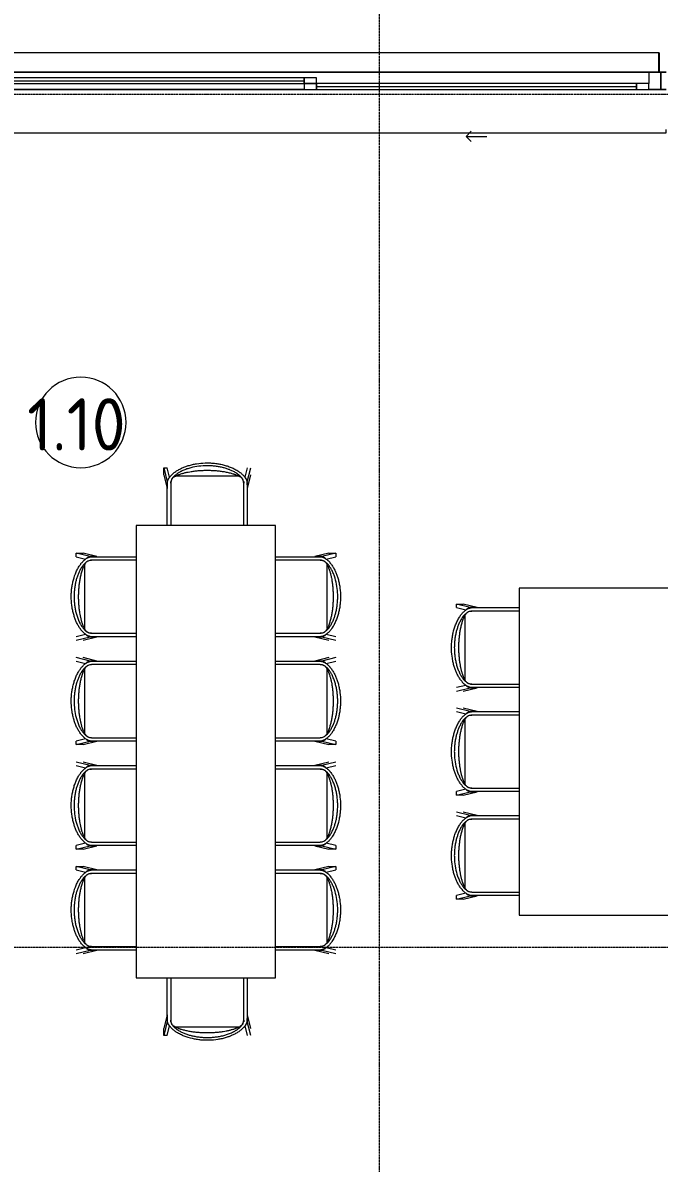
# Model space of a CAD drawing. Header units: millimetres. Extents: x -5016 to 45820, y -6019 to 24496.
# Drawn here: x 4053 to 7710, y 7660 to 14212 of the extents above; entities that cross this region are included whole.
import ezdxf

# ---------------------------------------------------------------- set-up
doc = ezdxf.new("R2010")
doc.units = ezdxf.units.MM
doc.linetypes.add('Осевая 12-2-2', pattern=[16, 12, -2, 0, -2])
for name, color, linetype, lineweight in [('A-AREA-IDEN', 8, 'Continuous', 13), ('A-GLAZ', 8, 'Continuous', 13), ('A-WALL', 8, 'Continuous', 13), ('I-FURN', 9, 'Continuous', 13), ('S-GRID', 8, 'Continuous', 13), ('АР_подложка', 8, 'Continuous', 13)]:
    doc.layers.add(name, color=color, linetype=linetype, lineweight=lineweight)
doc.styles.add('GOST Common', font='GOST_Common.ttf', dxfattribs={"height": 300})

# ---------------------------------------------------------------- blocks, each defined once
blk = doc.blocks.new('INT Стол прямоугольный - INT Стол прямоугольный-1563841-Этаж 1 - Планировка')
at = {"layer": 'I-FURN'}
for p, q in [((1300, 400), (-1300, 400)), ((-1300, 400), (-1300, -400)), ((1300, -400), (1300, 400)), ((-1300, -400), (1300, -400))]:
    blk.add_line(p, q, dxfattribs=at)
blk = doc.blocks.new('INT Стул Wooden - INT Стул Wooden-1563847-Этаж 1 - Планировка')
at = {"layer": 'I-FURN'}
for p, q in [((-230, -160), (-230, 93.8)), ((-210, 93.8), (-210, -163.9)), ((210, -163.9), (210, 93.8)), ((230, 93.8), (230, -160)), ((-230.7, -132.8), (-250, -212.2)), ((-230.5, -171.9), (-250, -252.2)), ((-230.7, -132.8), (-230.5, -171.9)), ((-230, -160), (-230, -171.5)), ((-210, -173.4), (-210, -163.9)), ((210, -163.9), (210, -173.4)), ((230, -171.5), (230, -160)), ((230.5, -171.9), (230.7, -132.8)), ((250, -252.2), (230.5, -171.9)), ((250, -212.2), (230.7, -132.8)), ((-230, -252.2), (-216.7, -197.7)), ((-182.7, -203.4), (182.7, -203.4)), ((216.7, -197.7), (230, -252.2)), ((250, -252.2), (230, -252.2)), ((250, -212.2), (250, -252.2))]:
    blk.add_line(p, q, dxfattribs=at)
for points, knots in [([(230, -160), (229.8, -163.5), (228.9, -170.5), (226.5, -178.8), (224, -185.1), (220.7, -191.2), (216.7, -197.1), (212.9, -201.9), (210.7, -204.6), (207.3, -208.6), (202.9, -212.9), (197.7, -217.7), (192.3, -222.3), (185.3, -227.6), (176.5, -233.6), (167.4, -239.1), (158.1, -244.2), (145.4, -250.5), (128.9, -257.5), (107.7, -264.7), (85, -270.8), (53.1, -277), (20.4, -280.1), (-12.2, -280.1), (-36.7, -278.5), (-61, -275.4), (-85, -270.8), (-108.7, -264.4), (-131.8, -256.4), (-150.4, -248.2), (-164.8, -240.7), (-173.5, -235.5), (-180.2, -231.1), (-185.2, -227.6), (-190.1, -224), (-194.8, -220.2), (-199.3, -216.2), (-203.8, -212.1), (-208, -207.8), (-211.3, -204), (-213.8, -200.8), (-216.2, -197.6), (-219.2, -193.5), (-222.3, -188.3), (-224.9, -183), (-226.9, -177.5), (-229, -170), (-229.8, -164), (-230, -160)], [-1, -1, -1, -1, -0.980978, -0.961957, -0.952446, -0.942935, -0.923913, -0.914402, -0.909647, -0.904891, -0.88587, -0.876359, -0.866848, -0.847826, -0.828804, -0.809783, -0.790761, -0.771739, -0.733696, -0.695652, -0.652174, -0.608696, -0.521739, -0.478261, -0.434783, -0.391304, -0.347826, -0.304348, -0.26087, -0.217391, -0.195652, -0.173913, -0.163043, -0.152174, -0.141304, -0.130435, -0.119565, -0.108696, -0.097826, -0.086957, -0.081522, -0.076087, -0.065217, -0.054348, -0.043478, -0.032609, -0.021739, 0, 0, 0, 0]), ([(-230, -171.5), (-229.3, -175.1), (-227.8, -180.2), (-224.9, -186.5), (-222.7, -190.2), (-221.2, -192.4), (-220.6, -193.2), (-220.6, -193.3)], [-1, -1, -1, -1, -0.97916667, -0.96875, -0.95833333, -0.953125, -0.95238095, -0.95238095, -0.95238095, -0.95238095]), ([(-210, -163.9), (-209.7, -167.5), (-208.5, -174.2), (-206, -181.3), (-203.9, -185.8), (-202.3, -188.7), (-199.1, -193.7), (-194.5, -199), (-190.4, -203.3), (-188, -205.7), (-184.2, -209.2), (-179.5, -213), (-174.6, -216.5), (-171.8, -218.5), (-167.5, -221.4), (-160.9, -225.5), (-151.7, -230.5), (-142.4, -235.1), (-132.7, -239.3), (-119.8, -244.3), (-103.2, -249.7), (-82.1, -255.1), (-59.6, -259.4), (-35.8, -262.3), (-12, -263.8), (20, -263.8), (59.7, -260.2), (98.7, -251.5), (125, -242.5), (139.6, -236.4), (148.5, -232.1), (155.5, -228.4), (160.7, -225.6), (165.8, -222.5), (170.7, -219.3), (175.6, -215.8), (180.4, -212.3), (184.2, -209.1), (187.1, -206.5), (189.2, -204.4), (191.3, -202.3), (194, -199.5), (197.3, -195.7), (200.3, -191.8), (202.4, -188.6), (203.8, -186.1), (205, -183.5), (206.5, -180), (208.6, -173.7), (209.6, -167.9), (210, -163.9)], [-1, -1, -1, -1, -0.979167, -0.958333, -0.953125, -0.947917, -0.9375, -0.916667, -0.90625, -0.901042, -0.895833, -0.875, -0.864583, -0.859375, -0.854167, -0.833333, -0.8125, -0.791667, -0.770833, -0.75, -0.708333, -0.666667, -0.619048, -0.571429, -0.52381, -0.47619, -0.380952, -0.285714, -0.238095, -0.214286, -0.190476, -0.178571, -0.166667, -0.154762, -0.142857, -0.130952, -0.119048, -0.107143, -0.10119, -0.095238, -0.089286, -0.083333, -0.071429, -0.059524, -0.053571, -0.047619, -0.041667, -0.035714, -0.02381, 0, 0, 0, 0]), ([(-201.1, -190.4), (-201.7, -189.7), (-203.3, -187.7), (-204.7, -185.5), (-205.6, -183.9)], [-0.0431279, -0.0431279, -0.0431279, -0.0431279, -0.0375, -0.025, -0.025, -0.025, -0.025]), ([(198.1, -193.7), (197.8, -194), (195.5, -196.1), (190.4, -199.6), (184.5, -202.7), (181, -204.6), (179.8, -205.2), (177.9, -206.2), (173.7, -208.3), (168.4, -210.5), (163, -212.6), (157.7, -214.6), (150.8, -217), (142.5, -219.5), (134.2, -221.8), (125.8, -224), (117.3, -225.9), (106.1, -228.2), (90.2, -231), (69, -233.9), (46.2, -236), (23.1, -237.3), (0.1, -237.7), (-23.1, -237.3), (-46, -236), (-69.2, -233.9), (-88, -231.3), (-103.3, -228.7), (-118.5, -225.7), (-133.1, -222.2), (-146.1, -218.4), (-153.5, -216.1), (-158.9, -214.1), (-164.4, -212.1), (-169.7, -210), (-174.2, -208), (-177.2, -206.6), (-178.9, -205.7), (-180.1, -205.1), (-181.4, -204.4), (-183.1, -203.5), (-186.1, -201.9), (-190.4, -199.5), (-194.3, -196.9), (-196.9, -194.8), (-197.9, -193.9), (-198.2, -193.6)], [-0.9467731, -0.9467731, -0.9467731, -0.9467731, -0.94375, -0.925, -0.90625, -0.9015625, -0.8992187, -0.896875, -0.8875, -0.86875, -0.859375, -0.85, -0.83125, -0.8125, -0.79375, -0.775, -0.75625, -0.7375, -0.7, -0.65, -0.6, -0.55, -0.5, -0.45, -0.4, -0.35, -0.3, -0.275, -0.25, -0.2, -0.175, -0.1625, -0.15, -0.1375, -0.125, -0.1125, -0.10625, -0.103125, -0.1, -0.096875, -0.09375, -0.0875, -0.075, -0.0625, -0.05625, -0.053125, -0.053125, -0.053125, -0.053125]), ([(205.6, -183.8), (204.7, -185.4), (203.3, -187.7), (201.6, -189.8), (201.1, -190.4)], [-0.975298, -0.975298, -0.975298, -0.975298, -0.9625, -0.95685193, -0.95685193, -0.95685193, -0.95685193]), ([(220.6, -193.3), (221.1, -192.5), (222.3, -190.9), (224.3, -187.6), (227.4, -181.5), (229.2, -175.6), (230, -171.5)], [-0.04761905, -0.04761905, -0.04761905, -0.04761905, -0.04166667, -0.03571429, -0.02380952, 0, 0, 0, 0])]:
    blk.add_open_spline(points, degree=3, knots=knots, dxfattribs=at)
blk = doc.blocks.new('INT Стул Wooden - INT Стул Wooden-1563848-Этаж 1 - Планировка')
at = {"layer": 'I-FURN'}
for p, q in [((-250, 252.2), (-230.5, 171.9)), ((-250, 212.2), (-230.7, 132.8)), ((-216.7, 197.7), (-230, 252.2)), ((182.7, 203.4), (-182.7, 203.4)), ((230, 252.2), (216.7, 197.7)), ((230, 252.2), (250, 252.2)), ((230.5, 171.9), (250, 252.2)), ((230.7, 132.8), (250, 212.2)), ((250, 252.2), (250, 212.2)), ((-230.5, 171.9), (-230.7, 132.8)), ((-230, 171.5), (-230, 160)), ((-230, -93.8), (-230, 160)), ((-210, 163.9), (-210, 173.4)), ((-210, 163.9), (-210, -93.8)), ((210, 173.4), (210, 163.9)), ((210, -93.8), (210, 163.9)), ((230, 160), (230, 171.5)), ((230, 160), (230, -93.8)), ((230.7, 132.8), (230.5, 171.9))]:
    blk.add_line(p, q, dxfattribs=at)
for points, knots in [([(-230, 160), (-229.8, 163.5), (-228.9, 170.5), (-226.6, 178.7), (-224, 185), (-220.7, 191.2), (-216.7, 197.1), (-212.9, 201.9), (-210.7, 204.6), (-207.3, 208.6), (-202.9, 213), (-197.6, 217.7), (-192.3, 222.3), (-185.2, 227.7), (-176.4, 233.6), (-167.4, 239.2), (-158, 244.2), (-145.4, 250.5), (-128.9, 257.5), (-107.7, 264.7), (-85, 270.8), (-53.1, 277), (-20.4, 280.1), (12.3, 280.1), (36.7, 278.5), (61.1, 275.4), (93, 269.2), (124.4, 259.7), (150.4, 248.2), (164.8, 240.7), (173.5, 235.5), (180.3, 231), (185.3, 227.6), (190.1, 224), (194.8, 220.2), (199.4, 216.2), (203.8, 212), (208.1, 207.7), (211.3, 204), (213.8, 200.8), (216.2, 197.6), (219.2, 193.5), (222.3, 188.4), (224.9, 183.1), (226.9, 177.6), (228.9, 170), (229.8, 164.1), (230, 160)], [-1, -1, -1, -1, -0.980978, -0.961957, -0.952446, -0.942935, -0.923913, -0.914402, -0.909647, -0.904891, -0.88587, -0.876359, -0.866848, -0.847826, -0.828804, -0.809783, -0.790761, -0.771739, -0.733696, -0.695652, -0.652174, -0.608696, -0.521739, -0.478261, -0.434783, -0.391304, -0.347826, -0.26087, -0.217391, -0.195652, -0.173913, -0.163043, -0.152174, -0.141304, -0.130435, -0.119565, -0.108696, -0.097826, -0.086957, -0.081522, -0.076087, -0.065217, -0.054348, -0.043478, -0.032609, -0.021739, 0, 0, 0, 0]), ([(210, 163.9), (209.7, 167.4), (208.5, 174.2), (206.1, 181.3), (203.9, 185.8), (202.3, 188.7), (199.1, 193.7), (194.5, 199), (190.3, 203.3), (187.9, 205.7), (184.1, 209.2), (179.4, 213), (174.5, 216.6), (171.6, 218.6), (167.4, 221.5), (160.7, 225.6), (151.6, 230.6), (142.3, 235.1), (132.7, 239.3), (119.8, 244.3), (103.3, 249.7), (82.1, 255.1), (59.6, 259.4), (35.9, 262.3), (12, 263.8), (-12, 263.8), (-35.8, 262.3), (-59.6, 259.4), (-83.1, 255), (-106.1, 249), (-124.9, 242.5), (-139.6, 236.3), (-148.6, 232.1), (-155.6, 228.4), (-160.8, 225.5), (-165.9, 222.4), (-170.9, 219.2), (-175.7, 215.8), (-180.4, 212.2), (-184.3, 209.1), (-187.2, 206.4), (-189.2, 204.4), (-191.3, 202.3), (-194, 199.5), (-197.3, 195.8), (-200.3, 191.9), (-202.3, 188.6), (-203.7, 186.1), (-205, 183.6), (-206.4, 180.1), (-208.6, 173.8), (-209.6, 168), (-210, 163.9)], [-1, -1, -1, -1, -0.979167, -0.958333, -0.953125, -0.947917, -0.9375, -0.916667, -0.90625, -0.901042, -0.895833, -0.875, -0.864583, -0.859375, -0.854167, -0.833333, -0.8125, -0.791667, -0.770833, -0.75, -0.708333, -0.666667, -0.619048, -0.571429, -0.52381, -0.47619, -0.428571, -0.380952, -0.333333, -0.285714, -0.238095, -0.214286, -0.190476, -0.178571, -0.166667, -0.154762, -0.142857, -0.130952, -0.119048, -0.107143, -0.10119, -0.095238, -0.089286, -0.083333, -0.071429, -0.059524, -0.053571, -0.047619, -0.041667, -0.035714, -0.02381, 0, 0, 0, 0]), ([(-198.2, 193.6), (-197.9, 193.9), (-195.5, 196.1), (-190.4, 199.6), (-184.6, 202.7), (-181.1, 204.5), (-179.8, 205.2), (-177.9, 206.2), (-173.7, 208.3), (-168.4, 210.5), (-163, 212.6), (-157.6, 214.6), (-150.7, 217), (-142.4, 219.5), (-134.1, 221.9), (-125.8, 224), (-117.5, 225.8), (-106.2, 228.2), (-89.9, 231.1), (-69.2, 233.9), (-46, 236), (-23.1, 237.3), (0.1, 237.7), (23.1, 237.3), (46.2, 236), (69, 233.9), (92.1, 230.7), (110.8, 227.3), (125.8, 224), (137, 221.1), (146.2, 218.4), (153.6, 216), (159, 214.1), (164.4, 212.1), (169.7, 210), (174.1, 208), (177.1, 206.6), (178.8, 205.7), (180.1, 205.1), (181.3, 204.4), (183, 203.5), (186, 201.9), (190.3, 199.6), (194.3, 196.9), (196.8, 194.9), (197.8, 193.9), (198.2, 193.6)], [-0.9467413, -0.9467413, -0.9467413, -0.9467413, -0.94375, -0.925, -0.90625, -0.9015625, -0.8992187, -0.896875, -0.8875, -0.86875, -0.859375, -0.85, -0.83125, -0.8125, -0.79375, -0.775, -0.75625, -0.7375, -0.7, -0.65, -0.6, -0.55, -0.5, -0.45, -0.4, -0.35, -0.3, -0.25, -0.225, -0.2, -0.175, -0.1625, -0.15, -0.1375, -0.125, -0.1125, -0.10625, -0.103125, -0.1, -0.096875, -0.09375, -0.0875, -0.075, -0.0625, -0.05625, -0.053125, -0.053125, -0.053125, -0.053125]), ([(-220.6, 193.3), (-221.1, 192.5), (-222.3, 190.9), (-224.3, 187.6), (-226.5, 183.2), (-228.6, 177.6), (-229.6, 173.5), (-230, 171.5)], [-0.04761905, -0.04761905, -0.04761905, -0.04761905, -0.04166667, -0.03571429, -0.02380952, -0.01190476, 0, 0, 0, 0]), ([(-205.6, 183.9), (-204.7, 185.5), (-203.3, 187.7), (-201.7, 189.7), (-201.1, 190.4)], [-0.97502393, -0.97502393, -0.97502393, -0.97502393, -0.9625, -0.9568721, -0.9568721, -0.9568721, -0.9568721]), ([(201.1, 190.4), (201.6, 189.8), (203.2, 187.7), (204.7, 185.5), (205.6, 183.9)], [-0.04314807, -0.04314807, -0.04314807, -0.04314807, -0.0375, -0.025, -0.025, -0.025, -0.025]), ([(230, 171.5), (229.3, 175.1), (227.8, 180.2), (224.9, 186.5), (222.7, 190.2), (221.2, 192.4), (220.6, 193.2), (220.6, 193.3)], [-1, -1, -1, -1, -0.97916667, -0.96875, -0.95833333, -0.953125, -0.95238095, -0.95238095, -0.95238095, -0.95238095])]:
    blk.add_open_spline(points, degree=3, knots=knots, dxfattribs=at)
blk = doc.blocks.new('INT Стул Wooden - INT Стул Wooden-V2-Этаж 1 - Планировка')
at = {"layer": 'I-FURN'}
for p, q in [((-230, -160), (-230, 78.9)), ((-210, 78.9), (-210, -163.9)), ((210, -163.9), (210, 78.9)), ((230, 78.9), (230, -160)), ((-230.7, -132.8), (-250, -212.2)), ((-230.5, -171.9), (-250, -252.2)), ((-230.7, -132.8), (-230.5, -171.9)), ((-230, -160), (-230, -171.5)), ((-210, -173.4), (-210, -163.9)), ((210, -163.9), (210, -173.4)), ((230, -171.5), (230, -160)), ((230.5, -171.9), (230.7, -132.8)), ((250, -252.2), (230.5, -171.9)), ((250, -212.2), (230.7, -132.8)), ((-230, -252.2), (-216.7, -197.7)), ((-182.7, -203.4), (182.7, -203.4)), ((216.7, -197.7), (230, -252.2)), ((250, -252.2), (230, -252.2)), ((250, -212.2), (250, -252.2))]:
    blk.add_line(p, q, dxfattribs=at)
for points, knots in [([(230, -160), (229.8, -163.5), (228.9, -170.5), (226.5, -178.8), (224, -185.1), (220.7, -191.2), (216.7, -197.1), (212.9, -201.9), (210.7, -204.6), (207.3, -208.6), (202.9, -212.9), (197.7, -217.7), (192.3, -222.3), (185.3, -227.6), (176.5, -233.6), (167.4, -239.1), (158.1, -244.2), (145.4, -250.5), (128.9, -257.5), (107.7, -264.7), (85, -270.8), (53.1, -277), (20.4, -280.1), (-12.2, -280.1), (-36.7, -278.5), (-61, -275.4), (-85, -270.8), (-108.7, -264.4), (-131.8, -256.4), (-150.4, -248.2), (-164.8, -240.7), (-173.5, -235.5), (-180.2, -231.1), (-185.2, -227.6), (-190.1, -224), (-194.8, -220.2), (-199.3, -216.2), (-203.8, -212.1), (-208, -207.8), (-211.3, -204), (-213.8, -200.8), (-216.2, -197.6), (-219.2, -193.5), (-222.3, -188.3), (-224.9, -183), (-226.9, -177.5), (-229, -170), (-229.8, -164), (-230, -160)], [-1, -1, -1, -1, -0.980978, -0.961957, -0.952446, -0.942935, -0.923913, -0.914402, -0.909647, -0.904891, -0.88587, -0.876359, -0.866848, -0.847826, -0.828804, -0.809783, -0.790761, -0.771739, -0.733696, -0.695652, -0.652174, -0.608696, -0.521739, -0.478261, -0.434783, -0.391304, -0.347826, -0.304348, -0.26087, -0.217391, -0.195652, -0.173913, -0.163043, -0.152174, -0.141304, -0.130435, -0.119565, -0.108696, -0.097826, -0.086957, -0.081522, -0.076087, -0.065217, -0.054348, -0.043478, -0.032609, -0.021739, 0, 0, 0, 0]), ([(-230, -171.5), (-229.3, -175.1), (-227.8, -180.2), (-224.9, -186.5), (-222.7, -190.2), (-221.2, -192.4), (-220.6, -193.2), (-220.6, -193.3)], [-1, -1, -1, -1, -0.97916667, -0.96875, -0.95833333, -0.953125, -0.95238095, -0.95238095, -0.95238095, -0.95238095]), ([(-210, -163.9), (-209.7, -167.5), (-208.5, -174.2), (-206, -181.3), (-203.9, -185.8), (-202.3, -188.7), (-199.1, -193.7), (-194.5, -199), (-190.4, -203.3), (-188, -205.7), (-184.2, -209.2), (-179.5, -213), (-174.6, -216.5), (-171.8, -218.5), (-167.5, -221.4), (-160.9, -225.5), (-151.7, -230.5), (-142.4, -235.1), (-132.7, -239.3), (-119.8, -244.3), (-103.2, -249.7), (-82.1, -255.1), (-59.6, -259.4), (-35.8, -262.3), (-12, -263.8), (20, -263.8), (59.7, -260.2), (98.7, -251.5), (125, -242.5), (139.6, -236.4), (148.5, -232.1), (155.5, -228.4), (160.7, -225.6), (165.8, -222.5), (170.7, -219.3), (175.6, -215.8), (180.4, -212.3), (184.2, -209.1), (187.1, -206.5), (189.2, -204.4), (191.3, -202.3), (194, -199.5), (197.3, -195.7), (200.3, -191.8), (202.4, -188.6), (203.8, -186.1), (205, -183.5), (206.5, -180), (208.6, -173.7), (209.6, -167.9), (210, -163.9)], [-1, -1, -1, -1, -0.979167, -0.958333, -0.953125, -0.947917, -0.9375, -0.916667, -0.90625, -0.901042, -0.895833, -0.875, -0.864583, -0.859375, -0.854167, -0.833333, -0.8125, -0.791667, -0.770833, -0.75, -0.708333, -0.666667, -0.619048, -0.571429, -0.52381, -0.47619, -0.380952, -0.285714, -0.238095, -0.214286, -0.190476, -0.178571, -0.166667, -0.154762, -0.142857, -0.130952, -0.119048, -0.107143, -0.10119, -0.095238, -0.089286, -0.083333, -0.071429, -0.059524, -0.053571, -0.047619, -0.041667, -0.035714, -0.02381, 0, 0, 0, 0]), ([(-201.1, -190.4), (-201.7, -189.7), (-203.3, -187.7), (-204.7, -185.5), (-205.6, -183.9)], [-0.0431279, -0.0431279, -0.0431279, -0.0431279, -0.0375, -0.025, -0.025, -0.025, -0.025]), ([(198.1, -193.7), (197.8, -194), (195.5, -196.1), (190.4, -199.6), (184.5, -202.7), (181, -204.6), (179.8, -205.2), (177.9, -206.2), (173.7, -208.3), (168.4, -210.5), (163, -212.6), (157.7, -214.6), (150.8, -217), (142.5, -219.5), (134.2, -221.8), (125.8, -224), (117.3, -225.9), (106.1, -228.2), (90.2, -231), (69, -233.9), (46.2, -236), (23.1, -237.3), (0.1, -237.7), (-23.1, -237.3), (-46, -236), (-69.2, -233.9), (-88, -231.3), (-103.3, -228.7), (-118.5, -225.7), (-133.1, -222.2), (-146.1, -218.4), (-153.5, -216.1), (-158.9, -214.1), (-164.4, -212.1), (-169.7, -210), (-174.2, -208), (-177.2, -206.6), (-178.9, -205.7), (-180.1, -205.1), (-181.4, -204.4), (-183.1, -203.5), (-186.1, -201.9), (-190.4, -199.5), (-194.3, -196.9), (-196.9, -194.8), (-197.9, -193.9), (-198.2, -193.6)], [-0.9467731, -0.9467731, -0.9467731, -0.9467731, -0.94375, -0.925, -0.90625, -0.9015625, -0.8992187, -0.896875, -0.8875, -0.86875, -0.859375, -0.85, -0.83125, -0.8125, -0.79375, -0.775, -0.75625, -0.7375, -0.7, -0.65, -0.6, -0.55, -0.5, -0.45, -0.4, -0.35, -0.3, -0.275, -0.25, -0.2, -0.175, -0.1625, -0.15, -0.1375, -0.125, -0.1125, -0.10625, -0.103125, -0.1, -0.096875, -0.09375, -0.0875, -0.075, -0.0625, -0.05625, -0.053125, -0.053125, -0.053125, -0.053125]), ([(205.6, -183.8), (204.7, -185.4), (203.3, -187.7), (201.6, -189.8), (201.1, -190.4)], [-0.975298, -0.975298, -0.975298, -0.975298, -0.9625, -0.95685193, -0.95685193, -0.95685193, -0.95685193]), ([(220.6, -193.3), (221.1, -192.5), (222.3, -190.9), (224.3, -187.6), (227.4, -181.5), (229.2, -175.6), (230, -171.5)], [-0.04761905, -0.04761905, -0.04761905, -0.04761905, -0.04166667, -0.03571429, -0.02380952, 0, 0, 0, 0])]:
    blk.add_open_spline(points, degree=3, knots=knots, dxfattribs=at)
blk = doc.blocks.new('INT Стул Wooden - INT Стул Wooden-V3-Этаж 1 - Планировка')
at = {"layer": 'I-FURN'}
for p, q in [((-250, 252.2), (-230.5, 171.9)), ((-250, 212.2), (-230.7, 132.8)), ((-216.7, 197.7), (-230, 252.2)), ((182.7, 203.4), (-182.7, 203.4)), ((230, 252.2), (216.7, 197.7)), ((230, 252.2), (250, 252.2)), ((230.5, 171.9), (250, 252.2)), ((230.7, 132.8), (250, 212.2)), ((250, 252.2), (250, 212.2)), ((-230.5, 171.9), (-230.7, 132.8)), ((-230, 171.5), (-230, 160)), ((-230, -78.9), (-230, 160)), ((-210, 163.9), (-210, 173.4)), ((-210, 163.9), (-210, -78.9)), ((210, 173.4), (210, 163.9)), ((210, -78.9), (210, 163.9)), ((230, 160), (230, 171.5)), ((230, 160), (230, -78.9)), ((230.7, 132.8), (230.5, 171.9))]:
    blk.add_line(p, q, dxfattribs=at)
for points, knots in [([(-230, 160), (-229.8, 163.5), (-228.9, 170.5), (-226.6, 178.7), (-224, 185), (-220.7, 191.2), (-216.7, 197.1), (-212.9, 201.9), (-210.7, 204.6), (-207.3, 208.6), (-202.9, 213), (-197.6, 217.7), (-192.3, 222.3), (-185.2, 227.7), (-176.4, 233.6), (-167.4, 239.2), (-158, 244.2), (-145.4, 250.5), (-128.9, 257.5), (-107.7, 264.7), (-85, 270.8), (-53.1, 277), (-20.4, 280.1), (12.3, 280.1), (36.7, 278.5), (61.1, 275.4), (93, 269.2), (124.4, 259.7), (150.4, 248.2), (164.8, 240.7), (173.5, 235.5), (180.3, 231), (185.3, 227.6), (190.1, 224), (194.8, 220.2), (199.4, 216.2), (203.8, 212), (208.1, 207.7), (211.3, 204), (213.8, 200.8), (216.2, 197.6), (219.2, 193.5), (222.3, 188.4), (224.9, 183.1), (226.9, 177.6), (228.9, 170), (229.8, 164.1), (230, 160)], [-1, -1, -1, -1, -0.980978, -0.961957, -0.952446, -0.942935, -0.923913, -0.914402, -0.909647, -0.904891, -0.88587, -0.876359, -0.866848, -0.847826, -0.828804, -0.809783, -0.790761, -0.771739, -0.733696, -0.695652, -0.652174, -0.608696, -0.521739, -0.478261, -0.434783, -0.391304, -0.347826, -0.26087, -0.217391, -0.195652, -0.173913, -0.163043, -0.152174, -0.141304, -0.130435, -0.119565, -0.108696, -0.097826, -0.086957, -0.081522, -0.076087, -0.065217, -0.054348, -0.043478, -0.032609, -0.021739, 0, 0, 0, 0]), ([(210, 163.9), (209.7, 167.4), (208.5, 174.2), (206.1, 181.3), (203.9, 185.8), (202.3, 188.7), (199.1, 193.7), (194.5, 199), (190.3, 203.3), (187.9, 205.7), (184.1, 209.2), (179.4, 213), (174.5, 216.6), (171.6, 218.6), (167.4, 221.5), (160.7, 225.6), (151.6, 230.6), (142.3, 235.1), (132.7, 239.3), (119.8, 244.3), (103.3, 249.7), (82.1, 255.1), (59.6, 259.4), (35.9, 262.3), (12, 263.8), (-12, 263.8), (-35.8, 262.3), (-59.6, 259.4), (-83.1, 255), (-106.1, 249), (-124.9, 242.5), (-139.6, 236.3), (-148.6, 232.1), (-155.6, 228.4), (-160.8, 225.5), (-165.9, 222.4), (-170.9, 219.2), (-175.7, 215.8), (-180.4, 212.2), (-184.3, 209.1), (-187.2, 206.4), (-189.2, 204.4), (-191.3, 202.3), (-194, 199.5), (-197.3, 195.8), (-200.3, 191.9), (-202.3, 188.6), (-203.7, 186.1), (-205, 183.6), (-206.4, 180.1), (-208.6, 173.8), (-209.6, 168), (-210, 163.9)], [-1, -1, -1, -1, -0.979167, -0.958333, -0.953125, -0.947917, -0.9375, -0.916667, -0.90625, -0.901042, -0.895833, -0.875, -0.864583, -0.859375, -0.854167, -0.833333, -0.8125, -0.791667, -0.770833, -0.75, -0.708333, -0.666667, -0.619048, -0.571429, -0.52381, -0.47619, -0.428571, -0.380952, -0.333333, -0.285714, -0.238095, -0.214286, -0.190476, -0.178571, -0.166667, -0.154762, -0.142857, -0.130952, -0.119048, -0.107143, -0.10119, -0.095238, -0.089286, -0.083333, -0.071429, -0.059524, -0.053571, -0.047619, -0.041667, -0.035714, -0.02381, 0, 0, 0, 0]), ([(-198.2, 193.6), (-197.9, 193.9), (-195.5, 196.1), (-190.4, 199.6), (-184.6, 202.7), (-181.1, 204.5), (-179.8, 205.2), (-177.9, 206.2), (-173.7, 208.3), (-168.4, 210.5), (-163, 212.6), (-157.6, 214.6), (-150.7, 217), (-142.4, 219.5), (-134.1, 221.9), (-125.8, 224), (-117.5, 225.8), (-106.2, 228.2), (-89.9, 231.1), (-69.2, 233.9), (-46, 236), (-23.1, 237.3), (0.1, 237.7), (23.1, 237.3), (46.2, 236), (69, 233.9), (92.1, 230.7), (110.8, 227.3), (125.8, 224), (137, 221.1), (146.2, 218.4), (153.6, 216), (159, 214.1), (164.4, 212.1), (169.7, 210), (174.1, 208), (177.1, 206.6), (178.8, 205.7), (180.1, 205.1), (181.3, 204.4), (183, 203.5), (186, 201.9), (190.3, 199.6), (194.3, 196.9), (196.8, 194.9), (197.8, 193.9), (198.2, 193.6)], [-0.9467413, -0.9467413, -0.9467413, -0.9467413, -0.94375, -0.925, -0.90625, -0.9015625, -0.8992187, -0.896875, -0.8875, -0.86875, -0.859375, -0.85, -0.83125, -0.8125, -0.79375, -0.775, -0.75625, -0.7375, -0.7, -0.65, -0.6, -0.55, -0.5, -0.45, -0.4, -0.35, -0.3, -0.25, -0.225, -0.2, -0.175, -0.1625, -0.15, -0.1375, -0.125, -0.1125, -0.10625, -0.103125, -0.1, -0.096875, -0.09375, -0.0875, -0.075, -0.0625, -0.05625, -0.053125, -0.053125, -0.053125, -0.053125]), ([(-220.6, 193.3), (-221.1, 192.5), (-222.3, 190.9), (-224.3, 187.6), (-226.5, 183.2), (-228.6, 177.6), (-229.6, 173.5), (-230, 171.5)], [-0.04761905, -0.04761905, -0.04761905, -0.04761905, -0.04166667, -0.03571429, -0.02380952, -0.01190476, 0, 0, 0, 0]), ([(-205.6, 183.9), (-204.7, 185.5), (-203.3, 187.7), (-201.7, 189.7), (-201.1, 190.4)], [-0.97502393, -0.97502393, -0.97502393, -0.97502393, -0.9625, -0.9568721, -0.9568721, -0.9568721, -0.9568721]), ([(201.1, 190.4), (201.6, 189.8), (203.2, 187.7), (204.7, 185.5), (205.6, 183.9)], [-0.04314807, -0.04314807, -0.04314807, -0.04314807, -0.0375, -0.025, -0.025, -0.025, -0.025]), ([(230, 171.5), (229.3, 175.1), (227.8, 180.2), (224.9, 186.5), (222.7, 190.2), (221.2, 192.4), (220.6, 193.2), (220.6, 193.3)], [-1, -1, -1, -1, -0.97916667, -0.96875, -0.95833333, -0.953125, -0.95238095, -0.95238095, -0.95238095, -0.95238095])]:
    blk.add_open_spline(points, degree=3, knots=knots, dxfattribs=at)
blk = doc.blocks.new('INT 20 Окно раздвижное 3ст - INT 20 Окно раздвижное 3ст 4200-3000-1568881-Этаж 1 - Планировка')
at = {"layer": 'A-GLAZ'}
for p, q in [((2960, 240), (-2960, 240)), ((-3000, 130), (-2900, 130)), ((-2970, 130), (-3000, 130)), ((-2970, 30), (-2970, 130)), ((-2900, 130), (-2970, 130)), ((-2970, 130), (-2970, 30)), ((-2900, 130), (-2970, 130)), ((-2970, 130), (-2970, 30)), ((-2830, 130), (-2900, 130)), ((-2900, 130), (-2900, 96.7)), ((-2900, 96.7), (-2830, 96.7)), ((-2900, 30), (-2900, 96.7)), ((-2830, 96.7), (-2830, 130)), ((-990, 130), (-2830, 130)), ((-2830, 130), (-2830, 96.7)), ((-2830, 113.3), (-990, 113.3)), ((-2830, 96.7), (-990, 96.7)), ((-920, 130), (-990, 130)), ((-990, 130), (-990, 96.7)), ((-990, 96.7), (-990, 130)), ((-920, 96.7), (-990, 96.7)), ((-990, 96.7), (-990, 63.3)), ((-990, 96.7), (-920, 96.7)), ((-920, 96.7), (-920, 130)), ((-920, 130), (3000, 130)), ((2970, 130), (-920, 130)), ((-920, 63.3), (-920, 96.7)), ((920, 96.7), (-920, 96.7)), ((-920, 96.7), (-920, 63.3)), ((-920, 80), (920, 80)), ((990, 96.7), (920, 96.7)), ((920, 96.7), (920, 63.3)), ((920, 63.3), (920, 96.7)), ((990, 63.3), (990, 96.7)), ((2900, 130), (2900, 63.3)), ((2970, 130), (2900, 130)), ((3000, 130), (2970, 130)), ((2970, 130), (2970, 30)), ((2970, 30), (2970, 130)), ((2970, 30), (2970, 130)), ((-3000, 30), (-2970, 30)), ((920, 30), (-3000, 30)), ((-2970, 30), (920, 30)), ((-2970, 30), (-2900, 30)), ((-990, 63.3), (-920, 63.3)), ((-920, 63.3), (920, 63.3)), ((920, 63.3), (990, 63.3)), ((990, 63.3), (920, 63.3)), ((920, 63.3), (920, 30)), ((920, 30), (990, 30)), ((990, 30), (990, 63.3)), ((2830, 63.3), (990, 63.3)), ((990, 63.3), (990, 30)), ((990, 46.7), (2830, 46.7)), ((990, 30), (2830, 30)), ((2900, 63.3), (2830, 63.3)), ((2830, 63.3), (2830, 30)), ((2830, 30), (2830, 63.3)), ((2830, 30), (2900, 30)), ((2900, 30), (2900, 63.3)), ((3000, 30), (2900, 30)), ((2900, 30), (2970, 30)), ((2900, 30), (2970, 30)), ((2970, 30), (3000, 30)), ((-3000, -200), (-3000, -220)), ((-3000, -220), (3000, -220)), ((1850, -240), (1880, -210)), ((1850, -240), (1880, -270)), ((1850, -240), (1970, -240)), ((3000, -220), (3000, -200))]:
    blk.add_line(p, q, dxfattribs=at)
blk = doc.blocks.new('INT 20 Откосы окон снаружи Прямоугольник - INT 20 Откосы окон снаружи Прямоугольник-1566591-Этаж 1 - Планировка')
at = {"layer": 'A-WALL', "lineweight": 25}
for p, q in [((-2976.7, 30), (-2976.7, -80)), ((2943.3, -80), (2943.3, 30))]:
    blk.add_line(p, q, dxfattribs=at)
blk = doc.blocks.new('INT 02 Столешница островная - INT 02 Столешница островная-1565450-Этаж 1 - Планировка')
at = {"layer": 'I-FURN'}
for p, q in [((2478.3, 0), (598.3, 0)), ((598.3, 0), (598.3, -900)), ((2478.3, -900), (2478.3, 0)), ((598.3, -900), (2478.3, -900))]:
    blk.add_line(p, q, dxfattribs=at)
blk = doc.blocks.new('INT Стул Wooden - INT Стул Wooden-V10-Этаж 1 - Планировка')
at = {"layer": 'I-FURN'}
for p, q in [((-230, -160), (-230, 108.6)), ((-210, 108.6), (-210, -163.9)), ((210, -163.9), (210, 108.6)), ((230, 108.6), (230, -160)), ((-230.7, -132.8), (-250, -212.2)), ((-230.5, -171.9), (-250, -252.2)), ((-230.7, -132.8), (-230.5, -171.9)), ((-230, -160), (-230, -171.5)), ((-210, -173.4), (-210, -163.9)), ((210, -163.9), (210, -173.4)), ((230, -171.5), (230, -160)), ((230.5, -171.9), (230.7, -132.8)), ((250, -252.2), (230.5, -171.9)), ((250, -212.2), (230.7, -132.8)), ((-230, -252.2), (-216.7, -197.7)), ((-182.7, -203.4), (182.7, -203.4)), ((216.7, -197.7), (230, -252.2)), ((250, -252.2), (230, -252.2)), ((250, -212.2), (250, -252.2))]:
    blk.add_line(p, q, dxfattribs=at)
for points, knots in [([(230, -160), (229.8, -163.5), (228.9, -170.5), (226.5, -178.8), (224, -185.1), (220.7, -191.2), (216.7, -197.1), (212.9, -201.9), (210.7, -204.6), (207.3, -208.6), (202.9, -212.9), (197.7, -217.7), (192.3, -222.3), (185.3, -227.6), (176.5, -233.6), (167.4, -239.1), (158.1, -244.2), (145.4, -250.5), (128.9, -257.5), (107.7, -264.7), (85, -270.8), (53.1, -277), (20.4, -280.1), (-12.2, -280.1), (-36.7, -278.5), (-61, -275.4), (-85, -270.8), (-108.7, -264.4), (-131.8, -256.4), (-150.4, -248.2), (-164.8, -240.7), (-173.5, -235.5), (-180.2, -231.1), (-185.2, -227.6), (-190.1, -224), (-194.8, -220.2), (-199.3, -216.2), (-203.8, -212.1), (-208, -207.8), (-211.3, -204), (-213.8, -200.8), (-216.2, -197.6), (-219.2, -193.5), (-222.3, -188.3), (-224.9, -183), (-226.9, -177.5), (-229, -170), (-229.8, -164), (-230, -160)], [-1, -1, -1, -1, -0.980978, -0.961957, -0.952446, -0.942935, -0.923913, -0.914402, -0.909647, -0.904891, -0.88587, -0.876359, -0.866848, -0.847826, -0.828804, -0.809783, -0.790761, -0.771739, -0.733696, -0.695652, -0.652174, -0.608696, -0.521739, -0.478261, -0.434783, -0.391304, -0.347826, -0.304348, -0.26087, -0.217391, -0.195652, -0.173913, -0.163043, -0.152174, -0.141304, -0.130435, -0.119565, -0.108696, -0.097826, -0.086957, -0.081522, -0.076087, -0.065217, -0.054348, -0.043478, -0.032609, -0.021739, 0, 0, 0, 0]), ([(-229.8, -172.4), (-229.1, -175.7), (-227.7, -180.5), (-224.9, -186.5), (-222.7, -190.2), (-221.2, -192.4), (-220.6, -193.2), (-220.6, -193.3)], [-0.99815097, -0.99815097, -0.99815097, -0.99815097, -0.97916667, -0.96875, -0.95833333, -0.953125, -0.95238095, -0.95238095, -0.95238095, -0.95238095]), ([(-210, -163.9), (-209.7, -167.5), (-208.5, -174.2), (-206, -181.3), (-203.9, -185.8), (-202.3, -188.7), (-199.1, -193.7), (-194.5, -199), (-190.4, -203.3), (-188, -205.7), (-184.2, -209.2), (-179.5, -213), (-174.6, -216.5), (-171.8, -218.5), (-167.5, -221.4), (-160.9, -225.5), (-151.7, -230.5), (-142.4, -235.1), (-132.7, -239.3), (-119.8, -244.3), (-103.2, -249.7), (-82.1, -255.1), (-59.6, -259.4), (-35.8, -262.3), (-12, -263.8), (20, -263.8), (59.7, -260.2), (98.7, -251.5), (125, -242.5), (139.6, -236.4), (148.5, -232.1), (155.5, -228.4), (160.7, -225.6), (165.8, -222.5), (170.7, -219.3), (175.6, -215.8), (180.4, -212.3), (184.2, -209.1), (187.1, -206.5), (189.2, -204.4), (191.3, -202.3), (194, -199.5), (197.3, -195.7), (200.3, -191.8), (202.4, -188.6), (203.8, -186.1), (205, -183.5), (206.5, -180), (208.6, -173.7), (209.6, -167.9), (210, -163.9)], [-1, -1, -1, -1, -0.979167, -0.958333, -0.953125, -0.947917, -0.9375, -0.916667, -0.90625, -0.901042, -0.895833, -0.875, -0.864583, -0.859375, -0.854167, -0.833333, -0.8125, -0.791667, -0.770833, -0.75, -0.708333, -0.666667, -0.619048, -0.571429, -0.52381, -0.47619, -0.380952, -0.285714, -0.238095, -0.214286, -0.190476, -0.178571, -0.166667, -0.154762, -0.142857, -0.130952, -0.119048, -0.107143, -0.10119, -0.095238, -0.089286, -0.083333, -0.071429, -0.059524, -0.053571, -0.047619, -0.041667, -0.035714, -0.02381, 0, 0, 0, 0]), ([(-201.1, -190.4), (-201.7, -189.7), (-203.3, -187.7), (-204.7, -185.5), (-205.6, -183.9)], [-0.0431279, -0.0431279, -0.0431279, -0.0431279, -0.0375, -0.025, -0.025, -0.025, -0.025]), ([(198.1, -193.7), (197.8, -194), (195.5, -196.1), (190.4, -199.6), (184.5, -202.7), (181, -204.6), (179.8, -205.2), (177.9, -206.2), (173.7, -208.3), (168.4, -210.5), (163, -212.6), (157.7, -214.6), (150.8, -217), (142.5, -219.5), (134.2, -221.8), (125.8, -224), (117.3, -225.9), (106.1, -228.2), (90.2, -231), (69, -233.9), (46.2, -236), (23.1, -237.3), (0.1, -237.7), (-23.1, -237.3), (-46, -236), (-69.2, -233.9), (-88, -231.3), (-103.3, -228.7), (-118.5, -225.7), (-133.1, -222.2), (-146.1, -218.4), (-153.5, -216.1), (-158.9, -214.1), (-164.4, -212.1), (-169.7, -210), (-174.2, -208), (-177.2, -206.6), (-178.9, -205.7), (-180.1, -205.1), (-181.4, -204.4), (-183.1, -203.5), (-186.1, -201.9), (-190.4, -199.5), (-194.3, -196.9), (-196.9, -194.8), (-197.9, -193.9), (-198.2, -193.6)], [-0.9467731, -0.9467731, -0.9467731, -0.9467731, -0.94375, -0.925, -0.90625, -0.9015625, -0.8992187, -0.896875, -0.8875, -0.86875, -0.859375, -0.85, -0.83125, -0.8125, -0.79375, -0.775, -0.75625, -0.7375, -0.7, -0.65, -0.6, -0.55, -0.5, -0.45, -0.4, -0.35, -0.3, -0.275, -0.25, -0.2, -0.175, -0.1625, -0.15, -0.1375, -0.125, -0.1125, -0.10625, -0.103125, -0.1, -0.096875, -0.09375, -0.0875, -0.075, -0.0625, -0.05625, -0.053125, -0.053125, -0.053125, -0.053125]), ([(205.6, -183.8), (204.7, -185.4), (203.3, -187.7), (201.6, -189.8), (201.1, -190.4)], [-0.975298, -0.975298, -0.975298, -0.975298, -0.9625, -0.95685193, -0.95685193, -0.95685193, -0.95685193]), ([(220.6, -193.3), (221.1, -192.5), (222.3, -190.9), (224.3, -187.6), (227.3, -181.7), (229, -176.2), (229.8, -172.4)], [-0.04761905, -0.04761905, -0.04761905, -0.04761905, -0.04166667, -0.03571429, -0.02380952, -0.00184873, -0.00184873, -0.00184873, -0.00184873])]:
    blk.add_open_spline(points, degree=3, knots=knots, dxfattribs=at)
blk = doc.blocks.new('INT Стул Wooden - INT Стул Wooden-V11-Этаж 1 - Планировка')
at = {"layer": 'I-FURN'}
for p, q in [((-250, 252.2), (-230.5, 171.9)), ((-250, 212.2), (-230.7, 132.8)), ((-216.7, 197.7), (-230, 252.2)), ((182.7, 203.4), (-182.7, 203.4)), ((230, 252.2), (216.7, 197.7)), ((230, 252.2), (250, 252.2)), ((230.5, 171.9), (250, 252.2)), ((230.7, 132.8), (250, 212.2)), ((250, 252.2), (250, 212.2)), ((-230.5, 171.9), (-230.7, 132.8)), ((-230, 171.5), (-230, 160)), ((-230, -108.6), (-230, 160)), ((-210, 163.9), (-210, 173.4)), ((-210, 163.9), (-210, -108.6)), ((210, 173.4), (210, 163.9)), ((210, -108.6), (210, 163.9)), ((230, 160), (230, 171.5)), ((230, 160), (230, -108.6)), ((230.7, 132.8), (230.5, 171.9))]:
    blk.add_line(p, q, dxfattribs=at)
for points, knots in [([(-230, 160), (-229.8, 163.5), (-228.9, 170.5), (-226.6, 178.7), (-224, 185), (-220.7, 191.2), (-216.7, 197.1), (-212.9, 201.9), (-210.7, 204.6), (-207.3, 208.6), (-202.9, 213), (-197.6, 217.7), (-192.3, 222.3), (-185.2, 227.7), (-176.4, 233.6), (-167.4, 239.2), (-158, 244.2), (-145.4, 250.5), (-128.9, 257.5), (-107.7, 264.7), (-85, 270.8), (-53.1, 277), (-20.4, 280.1), (12.3, 280.1), (36.7, 278.5), (61.1, 275.4), (93, 269.2), (124.4, 259.7), (150.4, 248.2), (164.8, 240.7), (173.5, 235.5), (180.3, 231), (185.3, 227.6), (190.1, 224), (194.8, 220.2), (199.4, 216.2), (203.8, 212), (208.1, 207.7), (211.3, 204), (213.8, 200.8), (216.2, 197.6), (219.2, 193.5), (222.3, 188.4), (224.9, 183.1), (226.9, 177.6), (228.9, 170), (229.8, 164.1), (230, 160)], [-1, -1, -1, -1, -0.980978, -0.961957, -0.952446, -0.942935, -0.923913, -0.914402, -0.909647, -0.904891, -0.88587, -0.876359, -0.866848, -0.847826, -0.828804, -0.809783, -0.790761, -0.771739, -0.733696, -0.695652, -0.652174, -0.608696, -0.521739, -0.478261, -0.434783, -0.391304, -0.347826, -0.26087, -0.217391, -0.195652, -0.173913, -0.163043, -0.152174, -0.141304, -0.130435, -0.119565, -0.108696, -0.097826, -0.086957, -0.081522, -0.076087, -0.065217, -0.054348, -0.043478, -0.032609, -0.021739, 0, 0, 0, 0]), ([(210, 163.9), (209.7, 167.4), (208.5, 174.2), (206.1, 181.3), (203.9, 185.8), (202.3, 188.7), (199.1, 193.7), (194.5, 199), (190.3, 203.3), (187.9, 205.7), (184.1, 209.2), (179.4, 213), (174.5, 216.6), (171.6, 218.6), (167.4, 221.5), (160.7, 225.6), (151.6, 230.6), (142.3, 235.1), (132.7, 239.3), (119.8, 244.3), (103.3, 249.7), (82.1, 255.1), (59.6, 259.4), (35.9, 262.3), (12, 263.8), (-12, 263.8), (-35.8, 262.3), (-59.6, 259.4), (-83.1, 255), (-106.1, 249), (-124.9, 242.5), (-139.6, 236.3), (-148.6, 232.1), (-155.6, 228.4), (-160.8, 225.5), (-165.9, 222.4), (-170.9, 219.2), (-175.7, 215.8), (-180.4, 212.2), (-184.3, 209.1), (-187.2, 206.4), (-189.2, 204.4), (-191.3, 202.3), (-194, 199.5), (-197.3, 195.8), (-200.3, 191.9), (-202.3, 188.6), (-203.7, 186.1), (-205, 183.6), (-206.4, 180.1), (-208.6, 173.8), (-209.6, 168), (-210, 163.9)], [-1, -1, -1, -1, -0.979167, -0.958333, -0.953125, -0.947917, -0.9375, -0.916667, -0.90625, -0.901042, -0.895833, -0.875, -0.864583, -0.859375, -0.854167, -0.833333, -0.8125, -0.791667, -0.770833, -0.75, -0.708333, -0.666667, -0.619048, -0.571429, -0.52381, -0.47619, -0.428571, -0.380952, -0.333333, -0.285714, -0.238095, -0.214286, -0.190476, -0.178571, -0.166667, -0.154762, -0.142857, -0.130952, -0.119048, -0.107143, -0.10119, -0.095238, -0.089286, -0.083333, -0.071429, -0.059524, -0.053571, -0.047619, -0.041667, -0.035714, -0.02381, 0, 0, 0, 0]), ([(-198.2, 193.6), (-197.9, 193.9), (-195.5, 196.1), (-190.4, 199.6), (-184.6, 202.7), (-181.1, 204.5), (-179.8, 205.2), (-177.9, 206.2), (-173.7, 208.3), (-168.4, 210.5), (-163, 212.6), (-157.6, 214.6), (-150.7, 217), (-142.4, 219.5), (-134.1, 221.9), (-125.8, 224), (-117.5, 225.8), (-106.2, 228.2), (-89.9, 231.1), (-69.2, 233.9), (-46, 236), (-23.1, 237.3), (0.1, 237.7), (23.1, 237.3), (46.2, 236), (69, 233.9), (92.1, 230.7), (110.8, 227.3), (125.8, 224), (137, 221.1), (146.2, 218.4), (153.6, 216), (159, 214.1), (164.4, 212.1), (169.7, 210), (174.1, 208), (177.1, 206.6), (178.8, 205.7), (180.1, 205.1), (181.3, 204.4), (183, 203.5), (186, 201.9), (190.3, 199.6), (194.3, 196.9), (196.8, 194.9), (197.8, 193.9), (198.2, 193.6)], [-0.9467413, -0.9467413, -0.9467413, -0.9467413, -0.94375, -0.925, -0.90625, -0.9015625, -0.8992187, -0.896875, -0.8875, -0.86875, -0.859375, -0.85, -0.83125, -0.8125, -0.79375, -0.775, -0.75625, -0.7375, -0.7, -0.65, -0.6, -0.55, -0.5, -0.45, -0.4, -0.35, -0.3, -0.25, -0.225, -0.2, -0.175, -0.1625, -0.15, -0.1375, -0.125, -0.1125, -0.10625, -0.103125, -0.1, -0.096875, -0.09375, -0.0875, -0.075, -0.0625, -0.05625, -0.053125, -0.053125, -0.053125, -0.053125]), ([(-220.6, 193.3), (-221.1, 192.5), (-222.3, 190.9), (-224.3, 187.6), (-226.5, 183.2), (-228.5, 177.9), (-229.4, 174.2), (-229.8, 172.4)], [-0.04761905, -0.04761905, -0.04761905, -0.04761905, -0.04166667, -0.03571429, -0.02380952, -0.01190476, -0.00184903, -0.00184903, -0.00184903, -0.00184903]), ([(-205.6, 183.9), (-204.7, 185.5), (-203.3, 187.7), (-201.7, 189.7), (-201.1, 190.4)], [-0.97502393, -0.97502393, -0.97502393, -0.97502393, -0.9625, -0.9568721, -0.9568721, -0.9568721, -0.9568721]), ([(201.1, 190.4), (201.6, 189.8), (203.2, 187.7), (204.7, 185.5), (205.6, 183.9)], [-0.04314807, -0.04314807, -0.04314807, -0.04314807, -0.0375, -0.025, -0.025, -0.025, -0.025]), ([(229.8, 172.4), (229.1, 175.7), (227.7, 180.5), (224.9, 186.5), (222.7, 190.2), (221.2, 192.4), (220.6, 193.2), (220.6, 193.3)], [-0.99815127, -0.99815127, -0.99815127, -0.99815127, -0.97916667, -0.96875, -0.95833333, -0.953125, -0.95238095, -0.95238095, -0.95238095, -0.95238095])]:
    blk.add_open_spline(points, degree=3, knots=knots, dxfattribs=at)
blk = doc.blocks.new('INT Марка помещения - Номер помещения _ Площадь _ Имя-1615504-Этаж 1 - Планировка')
at = {"layer": 'A-AREA-IDEN'}
for start, end in [(360, 180), (180, 360)]:
    blk.add_arc((0, 0), 2.6, start, end, dxfattribs=at)
blk = doc.blocks.new('АР_План_1_этажа')
at = {"layer": 'S-GRID', "color": 251, "linetype": 'Осевая 12-2-2', "true_color": 0x646464}
for p, q in [((8268.2, 22574.8), (8268.2, -1346.2)), ((23375.6, 18472.6), (-1176.1, 18472.6)), ((23375.6, 13572.6), (-1176.1, 13572.6))]:
    blk.add_line(p, q, dxfattribs=at)
at = {"layer": 'A-AREA-IDEN', "xscale": 99.99999999999993, "yscale": 99.99999999999993, "zscale": 99.99999999999993}
blk.add_blockref('INT Марка помещения - Номер помещения _ Площадь _ Имя-1615504-Этаж 1 - Планировка', (6554.1, 16589.2), dxfattribs=at)
at = {"layer": 'A-GLAZ'}
blk.add_blockref('INT 20 Окно раздвижное 3ст - INT 20 Окно раздвижное 3ст 4200-3000-1568881-Этаж 1 - Планировка', (6918.2, 18472.6), dxfattribs=at)
at = {"layer": 'A-WALL', "lineweight": 25}
blk.add_blockref('INT 20 Откосы окон снаружи Прямоугольник - INT 20 Откосы окон снаружи Прямоугольник-1566591-Этаж 1 - Планировка', (6934.9, 18682.6), dxfattribs=at)
at = {"layer": 'I-FURN'}
for name, p, rotation in [('INT Стул Wooden - INT Стул Wooden-V2-Этаж 1 - Планировка', (7280.8, 16076.6), 180), ('INT Стол прямоугольный - INT Стол прямоугольный-1563841-Этаж 1 - Планировка', (7273.2, 14697.6), 89.99999999999855), ('INT Стул Wooden - INT Стул Wooden-1563848-Этаж 1 - Планировка', (6779.4, 15587.6), 89.99999999999832), ('INT Стул Wooden - INT Стул Wooden-1563847-Этаж 1 - Планировка', (7766.9, 15587.6), 89.99999999999878), ('INT 02 Столешница островная - INT 02 Столешница островная-1565450-Этаж 1 - Планировка', (9973.2, 16236), 269.9999999999974), ('INT Стул Wooden - INT Стул Wooden-V11-Этаж 1 - Планировка', (8964.6, 15295.1), 89.99999999999694), ('INT Стул Wooden - INT Стул Wooden-1563847-Этаж 1 - Планировка', (6779.4, 14987.6), 269.9999999999985), ('INT Стул Wooden - INT Стул Wooden-1563848-Этаж 1 - Планировка', (7766.9, 14987.6), 269.9999999999985), ('INT Стул Wooden - INT Стул Wooden-V10-Этаж 1 - Планировка', (8964.6, 14697.6), 269.9999999999977), ('INT Стул Wooden - INT Стул Wooden-1563847-Этаж 1 - Планировка', (6779.4, 14387.6), 269.9999999999989), ('INT Стул Wooden - INT Стул Wooden-1563848-Этаж 1 - Планировка', (7766.9, 14387.6), 269.9999999999982), ('INT Стул Wooden - INT Стул Wooden-V10-Этаж 1 - Планировка', (8964.6, 14100.2), 269.9999999999977), ('INT Стул Wooden - INT Стул Wooden-1563848-Этаж 1 - Планировка', (6779.4, 13787.6), 89.99999999999925), ('INT Стул Wooden - INT Стул Wooden-1563847-Этаж 1 - Планировка', (7766.9, 13787.6), 89.99999999999785), ('INT Стул Wooden - INT Стул Wooden-V3-Этаж 1 - Планировка', (7280.8, 13318.7), 180)]:
    blk.add_blockref(name, p, dxfattribs=dict(at, rotation=rotation))
at = {"layer": 'A-AREA-IDEN', "insert": (6245.7, 16728), "char_height": 300, "width": 753.586, "attachment_point": 1, "style": 'GOST Common'}
blk.add_mtext('1.10', dxfattribs=at)

msp = doc.modelspace()

# ---------------------------------------------------------------- block references
at = {"layer": 'АР_подложка'}
msp.add_blockref('АР_План_1_этажа', (-2168, -4673), dxfattribs=at)

doc.saveas('drawing.dxf')
